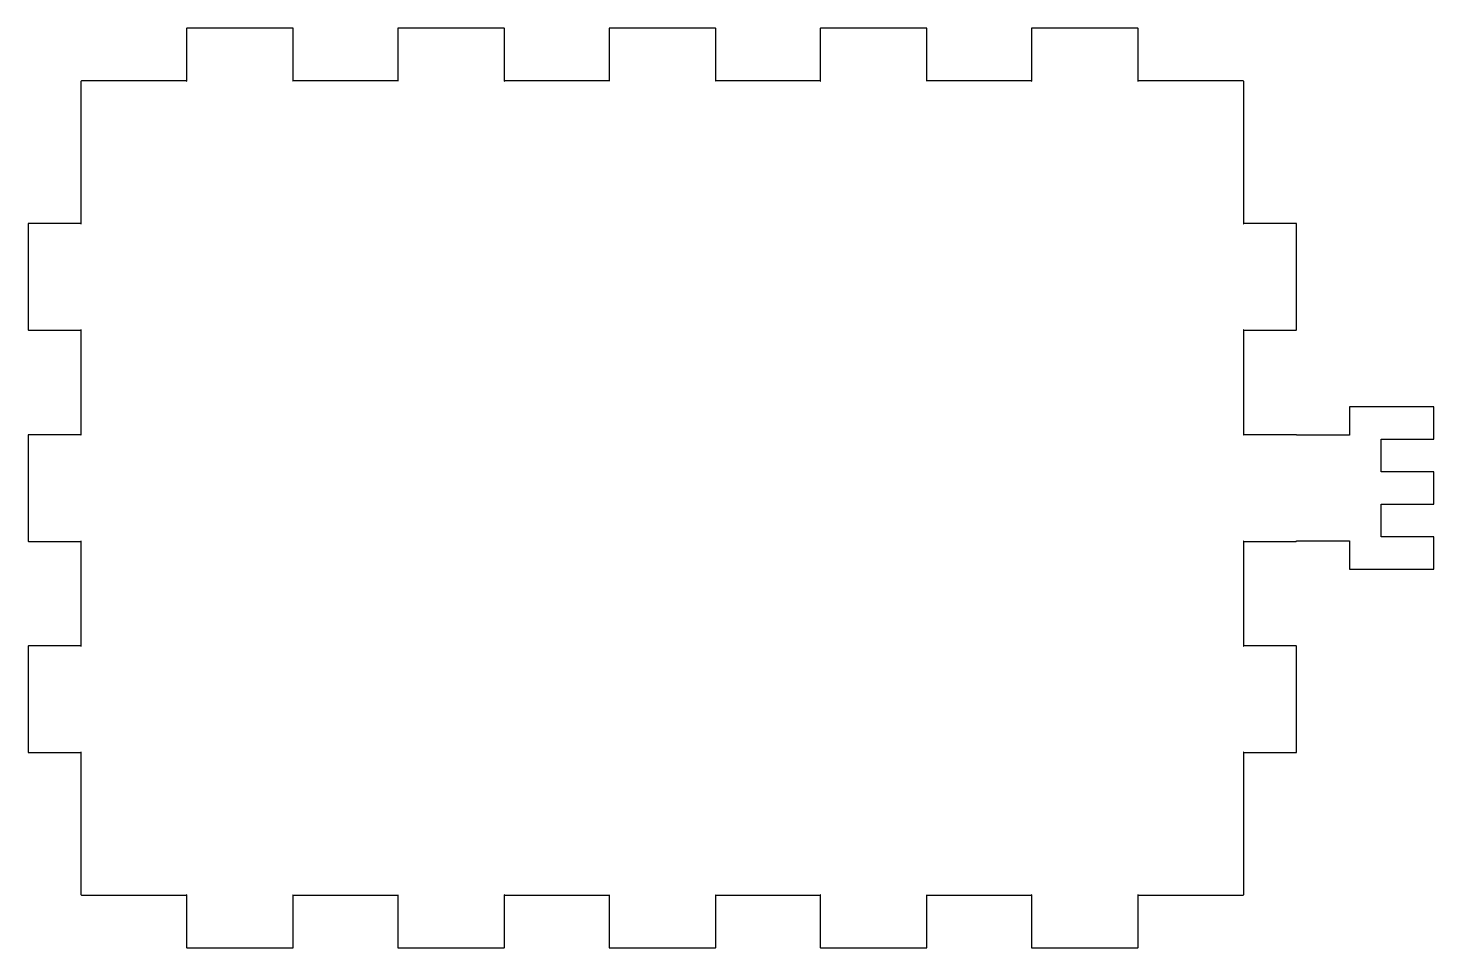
# Model space of a CAD drawing. Header units: millimetres. Extents: x -238 to 28, y -57 to 117.
import ezdxf

# ---------------------------------------------------------------- set-up
doc = ezdxf.new("R2010")
doc.units = ezdxf.units.MM
doc.layers.get('0').update_dxf_attribs({"linetype": 'CONTINUOUS'})

msp = doc.modelspace()

# ---------------------------------------------------------------- linework, layer by layer
msp.add_lwpolyline([(12.2795, 45.299), (12.2795, 39.916), (2.2795, 39.916), (2.2505, 39.97), (2.1965, 40), (-7.7205, 40), (-7.7315, 40), (-7.7625, 39.985), (-7.7585, 39.962), (-7.7355, 39.958), (-7.7205, 39.989), (-7.7205, 40), (-7.7205, 59.8), (-7.7205, 59.809), (-7.7355, 59.841), (-7.7585, 59.837), (-7.7625, 59.814), (-7.7315, 59.8), (-7.7205, 59.8), (2.1965, 59.8), (2.2505, 59.829), (2.2795, 59.883), (2.2795, 79.917), (2.2505, 79.97), (2.1965, 80.001), (-7.7205, 80.001), (-7.7315, 80.001), (-7.7625, 79.985), (-7.7585, 79.962), (-7.7355, 79.958), (-7.7205, 79.99), (-7.7205, 80.001), (-7.7205, 106.916), (-7.7505, 106.97), (-7.8045, 107), (-27.7205, 107), (-27.7325, 107), (-27.7635, 106.985), (-27.7585, 106.962), (-27.7365, 106.958), (-27.7205, 106.99), (-27.7205, 107), (-27.7205, 116.917), (-27.7505, 116.971), (-27.8035, 117), (-47.8375, 117), (-47.8915, 116.971), (-47.9205, 116.917), (-47.9205, 107), (-47.9205, 106.99), (-47.9065, 106.958), (-47.8835, 106.962), (-47.8785, 106.985), (-47.9105, 107), (-47.9205, 107), (-67.7195, 107), (-67.7315, 107), (-67.7625, 106.985), (-67.7585, 106.962), (-67.7355, 106.958), (-67.7195, 106.99), (-67.7195, 107), (-67.7195, 116.917), (-67.7505, 116.971), (-67.8045, 117), (-87.8385, 117), (-87.8915, 116.971), (-87.9205, 116.917), (-87.9205, 107), (-87.9205, 106.99), (-87.9065, 106.958), (-87.8835, 106.962), (-87.8795, 106.985), (-87.9115, 107), (-87.9205, 107), (-107.7205, 107), (-107.7315, 107), (-107.7625, 106.985), (-107.7585, 106.962), (-107.7355, 106.958), (-107.7205, 106.99), (-107.7205, 107), (-107.7205, 116.917), (-107.7505, 116.971), (-107.8045, 117), (-127.8385, 117), (-127.8925, 116.971), (-127.9215, 116.917), (-127.9215, 107), (-127.9215, 106.99), (-127.9075, 106.958), (-127.8835, 106.962), (-127.8795, 106.985), (-127.9115, 107), (-127.9215, 107), (-147.7205, 107), (-147.7315, 107), (-147.7635, 106.985), (-147.7595, 106.962), (-147.7355, 106.958), (-147.7205, 106.99), (-147.7205, 107), (-147.7205, 116.917), (-147.7515, 116.971), (-147.8045, 117), (-167.8385, 117), (-167.8911, 116.971), (-167.92, 116.917), (-167.92, 107), (-167.92, 106.99), (-167.9059, 106.958), (-167.8826, 106.962), (-167.8784, 106.985), (-167.9101, 107), (-167.92, 107), (-187.7207, 107), (-187.732, 107), (-187.7638, 106.985), (-187.7581, 106.962), (-187.7359, 106.958), (-187.7207, 106.99), (-187.7207, 107), (-187.7207, 116.917), (-187.7497, 116.971), (-187.8036, 117), (-207.8389, 117), (-207.8912, 116.971), (-207.9201, 116.917), (-207.9201, 107), (-207.9201, 106.99), (-207.9063, 106.958), (-207.883, 106.962), (-207.8788, 106.985), (-207.9106, 107), (-207.9201, 107), (-227.8383, 107), (-227.8921, 106.97), (-227.921, 106.916), (-227.921, 80.001), (-227.921, 79.99), (-227.9072, 79.958), (-227.8838, 79.962), (-227.8797, 79.985), (-227.9114, 80.001), (-227.921, 80.001), (-237.8388, 80.001), (-237.8911, 79.97), (-237.9201, 79.917), (-237.9201, 59.883), (-237.8911, 59.829), (-237.8388, 59.8), (-227.921, 59.8), (-227.9114, 59.8), (-227.8797, 59.814), (-227.8838, 59.837), (-227.9072, 59.841), (-227.921, 59.809), (-227.921, 59.8), (-227.921, 40), (-227.921, 39.989), (-227.9072, 39.958), (-227.8838, 39.962), (-227.8797, 39.985), (-227.9114, 40), (-227.921, 40), (-237.8388, 40), (-237.8911, 39.97), (-237.9201, 39.916), (-237.9201, 19.882), (-237.8911, 19.828), (-237.8388, 19.799), (-227.921, 19.799), (-227.9114, 19.799), (-227.8797, 19.813), (-227.8838, 19.837), (-227.9072, 19.841), (-227.921, 19.809), (-227.921, 19.799), (-227.921, 0), (-227.921, -0.011), (-227.9072, -0.043), (-227.8838, -0.039), (-227.8797, -0.015), (-227.9114, 0), (-227.921, 0), (-237.8388, 0), (-237.8911, -0.031), (-237.9201, -0.084), (-237.9201, -20.118), (-237.8911, -20.17), (-237.8388, -20.199), (-227.921, -20.199), (-227.9114, -20.199), (-227.8797, -20.185), (-227.8838, -20.162), (-227.9072, -20.158), (-227.921, -20.19), (-227.921, -20.199), (-227.921, -47.118), (-227.8921, -47.172), (-227.8383, -47.2), (-207.9201, -47.2), (-207.9106, -47.2), (-207.8788, -47.187), (-207.883, -47.163), (-207.9063, -47.159), (-207.9201, -47.191), (-207.9201, -47.2), (-207.9201, -57.118), (-207.8912, -57.171), (-207.8389, -57.2), (-187.8036, -57.2), (-187.7497, -57.171), (-187.7207, -57.118), (-187.7207, -47.2), (-187.7207, -47.191), (-187.7359, -47.159), (-187.7581, -47.163), (-187.7638, -47.187), (-187.732, -47.2), (-187.7207, -47.2), (-167.92, -47.2), (-167.9101, -47.2), (-167.8784, -47.187), (-167.8826, -47.163), (-167.9059, -47.159), (-167.92, -47.191), (-167.92, -47.2), (-167.92, -57.118), (-167.8911, -57.171), (-167.8385, -57.2), (-147.8045, -57.2), (-147.7515, -57.171), (-147.7205, -57.118), (-147.7205, -47.2), (-147.7205, -47.191), (-147.7355, -47.159), (-147.7595, -47.163), (-147.7635, -47.187), (-147.7315, -47.2), (-147.7205, -47.2), (-127.9215, -47.2), (-127.9115, -47.2), (-127.8795, -47.187), (-127.8835, -47.163), (-127.9075, -47.159), (-127.9215, -47.191), (-127.9215, -47.2), (-127.9215, -57.118), (-127.8925, -57.171), (-127.8385, -57.2), (-107.8045, -57.2), (-107.7505, -57.171), (-107.7205, -57.118), (-107.7205, -47.2), (-107.7205, -47.191), (-107.7355, -47.159), (-107.7585, -47.163), (-107.7625, -47.187), (-107.7315, -47.2), (-107.7205, -47.2), (-87.9205, -47.2), (-87.9115, -47.2), (-87.8795, -47.187), (-87.8835, -47.163), (-87.9065, -47.159), (-87.9205, -47.191), (-87.9205, -47.2), (-87.9205, -57.118), (-87.8915, -57.171), (-87.8385, -57.2), (-67.8045, -57.2), (-67.7505, -57.171), (-67.7195, -57.118), (-67.7195, -47.2), (-67.7195, -47.191), (-67.7355, -47.159), (-67.7585, -47.163), (-67.7625, -47.187), (-67.7315, -47.2), (-67.7195, -47.2), (-47.9205, -47.2), (-47.9105, -47.2), (-47.8785, -47.187), (-47.8835, -47.163), (-47.9065, -47.159), (-47.9205, -47.191), (-47.9205, -47.2), (-47.9205, -57.118), (-47.8915, -57.171), (-47.8375, -57.2), (-27.8035, -57.2), (-27.7505, -57.171), (-27.7205, -57.118), (-27.7205, -47.2), (-27.7205, -47.191), (-27.7365, -47.159), (-27.7585, -47.163), (-27.7635, -47.187), (-27.7325, -47.2), (-27.7205, -47.2), (-7.8045, -47.2), (-7.7505, -47.172), (-7.7205, -47.118), (-7.7205, -20.199), (-7.7205, -20.19), (-7.7355, -20.158), (-7.7585, -20.162), (-7.7625, -20.185), (-7.7315, -20.199), (-7.7205, -20.199), (2.1965, -20.199), (2.2505, -20.17), (2.2795, -20.118), (2.2795, -0.084), (2.2505, -0.031), (2.1965, 0), (-7.7205, 0), (-7.7315, 0), (-7.7625, -0.015), (-7.7585, -0.039), (-7.7355, -0.043), (-7.7205, -0.011), (-7.7205, 0), (-7.7205, 19.799), (-7.7205, 19.809), (-7.7355, 19.841), (-7.7585, 19.837), (-7.7625, 19.813), (-7.7315, 19.799), (-7.7205, 19.799), (2.1965, 19.799), (2.2505, 19.828), (2.2795, 19.882), (12.2795, 19.882), (12.2795, 14.499), (28.2795, 14.499), (28.2795, 20.659), (18.2795, 20.659), (18.2795, 26.819), (28.2795, 26.819), (28.2795, 32.979), (18.2795, 32.979), (18.2795, 39.139), (28.2795, 39.139), (28.2795, 45.299)], close=True)

doc.saveas('drawing.dxf')
